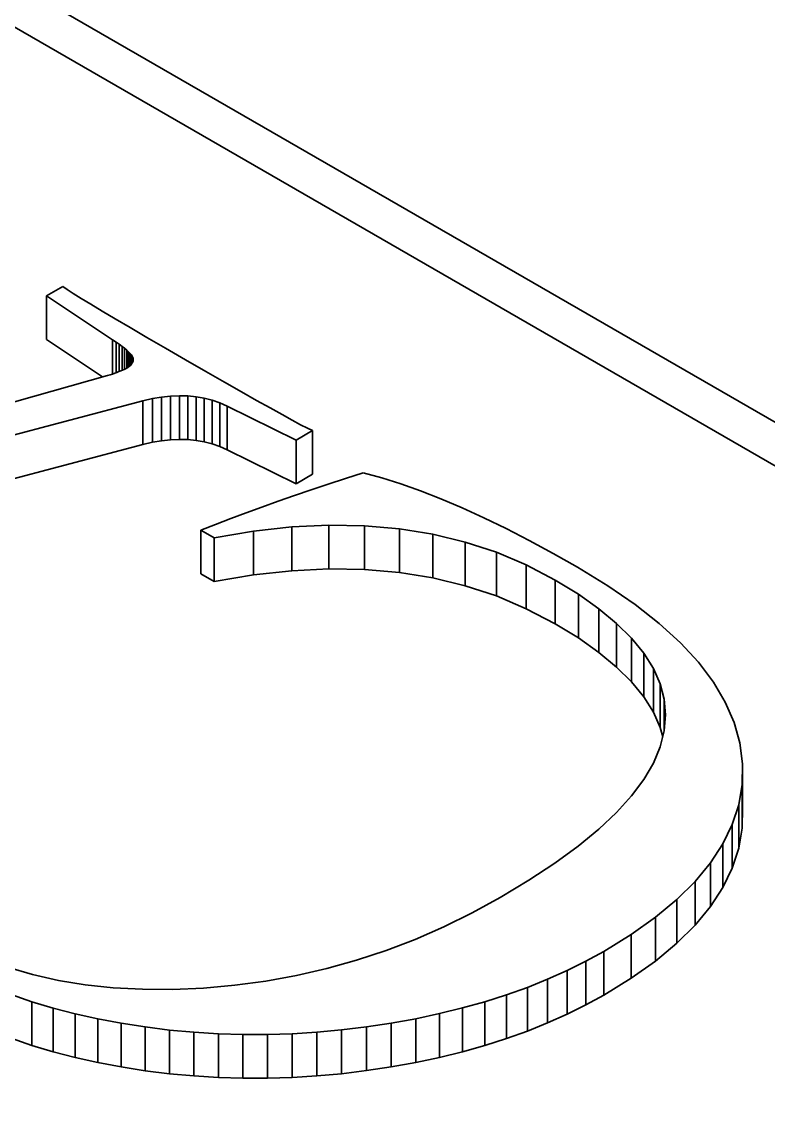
# Model space of a CAD drawing. Header units: millimetres. Extents: x -148 to 148, y -105 to 105.
# Drawn here: x 39.217 to 40.612, y 18.991 to 21.006 of the extents above; entities that cross this region are included whole.
import ezdxf

# ---------------------------------------------------------------- set-up
doc = ezdxf.new("R2010")
doc.units = ezdxf.units.MM
doc.layers.add('粗实线层', color=7, linetype='Continuous', lineweight=35)

msp = doc.modelspace()

# ---------------------------------------------------------------- linework, layer by layer
at = {"layer": '粗实线层', "color": 7, "lineweight": 35, "ltscale": 0.236784}
for p, q in [((34.4729, 23.8083), (42.6753, 19.0726)), ((34.4729, 23.7267), (42.6753, 18.991))]:
    msp.add_line(p, q, dxfattribs=at)
at = {"layer": '粗实线层', "color": 7, "lineweight": 35, "ltscale": 0.000875724}
for p, q in [((39.2636, 20.4927), (39.2939, 20.5102)), ((39.7604, 20.2409), (39.7301, 20.2234)), ((39.7604, 20.1593), (39.7301, 20.1417))]:
    msp.add_line(p, q, dxfattribs=at)
at = {"layer": '粗实线层', "color": 7, "lineweight": 35, "ltscale": 0.000244939}
msp.add_line((39.2939, 20.5102), (39.302, 20.5047), dxfattribs=at)
at = {"layer": '粗实线层', "color": 7, "lineweight": 35, "ltscale": 0.002041}
for p, q in [((39.2636, 20.4111), (39.2636, 20.4927)), ((39.4437, 20.2151), (39.4437, 20.2967)), ((39.4614, 20.2191), (39.4614, 20.3008)), ((39.4786, 20.222), (39.4786, 20.3037)), ((39.4953, 20.2239), (39.4953, 20.3055)), ((39.5117, 20.2245), (39.5117, 20.3062)), ((39.5277, 20.2241), (39.5277, 20.3058)), ((39.5432, 20.2226), (39.5432, 20.3042)), ((39.5583, 20.2199), (39.5583, 20.3016)), ((39.573, 20.2161), (39.573, 20.2978)), ((39.5873, 20.2112), (39.5873, 20.2929)), ((39.6011, 20.2052), (39.6011, 20.2869)), ((39.7604, 20.1593), (39.7604, 20.2409)), ((39.7301, 20.1417), (39.7301, 20.2234)), ((39.5518, 19.9731), (39.5518, 20.0548)), ((39.6501, 19.9713), (39.6501, 20.053)), ((39.7215, 19.9792), (39.7215, 20.0609)), ((39.8577, 19.9815), (39.8577, 20.0631)), ((39.9226, 19.9759), (39.9226, 20.0575)), ((39.9852, 19.9657), (39.9852, 20.0474)), ((40.0456, 19.9511), (40.0456, 20.0327)), ((40.1598, 19.9082), (40.1598, 19.9899)), ((40.257, 19.8534), (40.257, 19.9351)), ((40.2952, 19.8264), (40.2952, 19.908)), ((40.3284, 19.7991), (40.3284, 19.8807)), ((40.3564, 19.7714), (40.3564, 19.853)), ((40.3793, 19.7434), (40.3793, 19.825)), ((40.3972, 19.715), (40.3972, 19.7966)), ((40.4099, 19.6863), (40.4099, 19.7679)), ((40.5635, 19.5368), (40.5635, 19.6185)), ((40.5628, 19.4982), (40.5628, 19.5798)), ((40.5446, 19.4232), (40.5446, 19.5048)), ((40.5271, 19.3869), (40.5271, 19.4685)), ((40.504, 19.3514), (40.504, 19.4331)), ((40.4753, 19.3167), (40.4753, 19.3984)), ((40.441, 19.2828), (40.441, 19.3645)), ((40.4012, 19.2497), (40.4012, 19.3314)), ((40.3557, 19.2174), (40.3557, 19.2991)), ((40.3047, 19.186), (40.3047, 19.2676)), ((40.271, 19.1675), (40.271, 19.2491)), ((40.236, 19.1501), (40.236, 19.2318)), ((40.1619, 19.1188), (40.1619, 19.2004)), ((40.1996, 19.1339), (40.1996, 19.2155)), ((40.1229, 19.1048), (40.1229, 19.1864)), ((39.2361, 19.0921), (39.2361, 19.1737)), ((39.2758, 19.0801), (39.2758, 19.1618)), ((40.0407, 19.0802), (40.0407, 19.1619)), ((39.3168, 19.0694), (39.3168, 19.151)), ((39.3591, 19.0599), (39.3591, 19.1416)), ((39.9532, 19.0602), (39.9532, 19.1418)), ((39.9976, 19.0696), (39.9976, 19.1513)), ((39.4027, 19.0517), (39.4027, 19.1333)), ((39.4475, 19.0447), (39.4475, 19.1264)), ((39.4931, 19.0391), (39.4931, 19.1207)), ((39.8147, 19.0391), (39.8147, 19.1208)), ((39.861, 19.0448), (39.861, 19.1264)), ((39.9074, 19.0518), (39.9074, 19.1335)), ((39.5387, 19.0348), (39.5387, 19.1165)), ((39.5845, 19.032), (39.5845, 19.1137)), ((39.6303, 19.0306), (39.6303, 19.1123)), ((39.6763, 19.0306), (39.6763, 19.1123)), ((39.7223, 19.032), (39.7223, 19.1137)), ((39.7684, 19.0349), (39.7684, 19.1165))]:
    msp.add_line(p, q, dxfattribs=at)
at = {"layer": '粗实线层', "color": 7, "lineweight": 35, "ltscale": 0.003703}
msp.add_line((39.3869, 20.4106), (39.2636, 20.4927), dxfattribs=at)
at = {"layer": '粗实线层', "color": 7, "lineweight": 35, "ltscale": 0.00033851}
msp.add_line((39.302, 20.5047), (39.3134, 20.4974), dxfattribs=at)
at = {"layer": '粗实线层', "color": 7, "lineweight": 35, "ltscale": 0.000432824}
msp.add_line((39.3134, 20.4974), (39.3281, 20.4882), dxfattribs=at)
at = {"layer": '粗实线层', "color": 7, "lineweight": 35, "ltscale": 0.000526915}
msp.add_line((39.3281, 20.4882), (39.3461, 20.4773), dxfattribs=at)
at = {"layer": '粗实线层', "color": 7, "lineweight": 35, "ltscale": 0.000620589}
msp.add_line((39.3461, 20.4773), (39.3674, 20.4645), dxfattribs=at)
at = {"layer": '粗实线层', "color": 7, "lineweight": 35, "ltscale": 0.00071513}
msp.add_line((39.3674, 20.4645), (39.392, 20.4499), dxfattribs=at)
at = {"layer": '粗实线层', "color": 7, "lineweight": 35, "ltscale": 0.000808968}
msp.add_line((39.392, 20.4499), (39.4199, 20.4335), dxfattribs=at)
at = {"layer": '粗实线层', "color": 7, "lineweight": 35, "ltscale": 0.000903202}
msp.add_line((39.4199, 20.4335), (39.4511, 20.4153), dxfattribs=at)
at = {"layer": '粗实线层', "color": 7, "lineweight": 35, "ltscale": 0.003147}
msp.add_line((39.3683, 20.3413), (39.2636, 20.4111), dxfattribs=at)
at = {"layer": '粗实线层', "color": 7, "lineweight": 35, "ltscale": 0.001593}
msp.add_line((39.3869, 20.3469), (39.3869, 20.4106), dxfattribs=at)
at = {"layer": '粗实线层', "color": 7, "lineweight": 35, "ltscale": 0.000194785}
msp.add_line((39.3934, 20.4063), (39.3869, 20.4106), dxfattribs=at)
at = {"layer": '粗实线层', "color": 7, "lineweight": 35, "ltscale": 0.000997579}
msp.add_line((39.4511, 20.4153), (39.4856, 20.3952), dxfattribs=at)
at = {"layer": '粗实线层', "color": 7, "lineweight": 35, "ltscale": 0.001429}
msp.add_line((39.3934, 20.3492), (39.3934, 20.4063), dxfattribs=at)
at = {"layer": '粗实线层', "color": 7, "lineweight": 35, "ltscale": 0.000179238}
msp.add_line((39.3993, 20.4023), (39.3934, 20.4063), dxfattribs=at)
at = {"layer": '粗实线层', "color": 7, "lineweight": 35, "ltscale": 0.001271}
msp.add_line((39.3993, 20.3514), (39.3993, 20.4023), dxfattribs=at)
at = {"layer": '粗实线层', "color": 7, "lineweight": 35, "ltscale": 0.000163902}
msp.add_line((39.4046, 20.3984), (39.3993, 20.4023), dxfattribs=at)
at = {"layer": '粗实线层', "color": 7, "lineweight": 35, "ltscale": 0.001119}
msp.add_line((39.4046, 20.3537), (39.4046, 20.3984), dxfattribs=at)
at = {"layer": '粗实线层', "color": 7, "lineweight": 35, "ltscale": 0.000148321}
msp.add_line((39.4093, 20.3948), (39.4046, 20.3984), dxfattribs=at)
at = {"layer": '粗实线层', "color": 7, "lineweight": 35, "ltscale": 0.000974274}
msp.add_line((39.4093, 20.3559), (39.4093, 20.3948), dxfattribs=at)
at = {"layer": '粗实线层', "color": 7, "lineweight": 35, "ltscale": 0.000132997}
msp.add_line((39.4134, 20.3914), (39.4093, 20.3948), dxfattribs=at)
at = {"layer": '粗实线层', "color": 7, "lineweight": 35, "ltscale": 0.000834656}
msp.add_line((39.4134, 20.358), (39.4134, 20.3914), dxfattribs=at)
at = {"layer": '粗实线层', "color": 7, "lineweight": 35, "ltscale": 0.00011773}
msp.add_line((39.4169, 20.3883), (39.4134, 20.3914), dxfattribs=at)
at = {"layer": '粗实线层', "color": 7, "lineweight": 35, "ltscale": 0.000699234}
msp.add_line((39.4169, 20.3603), (39.4169, 20.3883), dxfattribs=at)
at = {"layer": '粗实线层', "color": 7, "lineweight": 35, "ltscale": 0.000103046}
msp.add_line((39.4198, 20.3853), (39.4169, 20.3883), dxfattribs=at)
at = {"layer": '粗实线层', "color": 7, "lineweight": 35, "ltscale": 0.001091}
msp.add_line((39.4856, 20.3952), (39.5234, 20.3734), dxfattribs=at)
at = {"layer": '粗实线层', "color": 7, "lineweight": 35, "ltscale": 0.00056839}
msp.add_line((39.4198, 20.3626), (39.4198, 20.3853), dxfattribs=at)
at = {"layer": '粗实线层', "color": 7, "lineweight": 35, "ltscale": 8.91375e-05}
msp.add_line((39.422, 20.3826), (39.4198, 20.3853), dxfattribs=at)
at = {"layer": '粗实线层', "color": 7, "lineweight": 35, "ltscale": 0.000441742}
msp.add_line((39.422, 20.3649), (39.422, 20.3826), dxfattribs=at)
at = {"layer": '粗实线层', "color": 7, "lineweight": 35, "ltscale": 7.56475e-05}
msp.add_line((39.4237, 20.38), (39.422, 20.3826), dxfattribs=at)
at = {"layer": '粗实线层', "color": 7, "lineweight": 35, "ltscale": 5.90391e-05}
msp.add_line((39.4225, 20.3654), (39.4238, 20.3674), dxfattribs=at)
at = {"layer": '粗实线层', "color": 7, "lineweight": 35, "ltscale": 0.000321579}
msp.add_line((39.4237, 20.3672), (39.4237, 20.38), dxfattribs=at)
at = {"layer": '粗实线层', "color": 7, "lineweight": 35, "ltscale": 6.34904e-05}
msp.add_line((39.4248, 20.3777), (39.4237, 20.38), dxfattribs=at)
at = {"layer": '粗实线层', "color": 7, "lineweight": 35, "ltscale": 5.54511e-05}
msp.add_line((39.4238, 20.3674), (39.4248, 20.3694), dxfattribs=at)
at = {"layer": '粗实线层', "color": 7, "lineweight": 35, "ltscale": 0.000209808}
msp.add_line((39.4248, 20.3694), (39.4248, 20.3777), dxfattribs=at)
at = {"layer": '粗实线层', "color": 7, "lineweight": 35, "ltscale": 5.59774e-05}
msp.add_line((39.4254, 20.3756), (39.4248, 20.3777), dxfattribs=at)
at = {"layer": '粗实线层', "color": 7, "lineweight": 35, "ltscale": 5.26622e-05}
msp.add_line((39.4248, 20.3694), (39.4254, 20.3714), dxfattribs=at)
at = {"layer": '粗实线层', "color": 7, "lineweight": 35, "ltscale": 5.32215e-05}
msp.add_line((39.4255, 20.3735), (39.4254, 20.3756), dxfattribs=at)
at = {"layer": '粗实线层', "color": 7, "lineweight": 35, "ltscale": 5.20814e-05}
msp.add_line((39.4254, 20.3714), (39.4255, 20.3735), dxfattribs=at)
at = {"layer": '粗实线层', "color": 7, "lineweight": 35, "ltscale": 0.001093}
msp.add_line((39.5234, 20.3734), (39.5613, 20.3516), dxfattribs=at)
at = {"layer": '粗实线层', "color": 7, "lineweight": 35, "ltscale": 0.000119305}
msp.add_line((39.3822, 20.3453), (39.3867, 20.3468), dxfattribs=at)
at = {"layer": '粗实线层', "color": 7, "lineweight": 35, "ltscale": 0.000113039}
msp.add_line((39.3867, 20.3468), (39.391, 20.3483), dxfattribs=at)
at = {"layer": '粗实线层', "color": 7, "lineweight": 35, "ltscale": 0.000106312}
msp.add_line((39.391, 20.3483), (39.395, 20.3498), dxfattribs=at)
at = {"layer": '粗实线层', "color": 7, "lineweight": 35, "ltscale": 0.000100103}
msp.add_line((39.395, 20.3498), (39.3987, 20.3512), dxfattribs=at)
at = {"layer": '粗实线层', "color": 7, "lineweight": 35, "ltscale": 9.35791e-05}
msp.add_line((39.3987, 20.3512), (39.4022, 20.3526), dxfattribs=at)
at = {"layer": '粗实线层', "color": 7, "lineweight": 35, "ltscale": 8.73066e-05}
msp.add_line((39.4022, 20.3526), (39.4054, 20.354), dxfattribs=at)
at = {"layer": '粗实线层', "color": 7, "lineweight": 35, "ltscale": 8.12351e-05}
msp.add_line((39.4054, 20.354), (39.4083, 20.3554), dxfattribs=at)
at = {"layer": '粗实线层', "color": 7, "lineweight": 35, "ltscale": 7.47223e-05}
msp.add_line((39.4083, 20.3554), (39.411, 20.3567), dxfattribs=at)
at = {"layer": '粗实线层', "color": 7, "lineweight": 35, "ltscale": 6.88053e-05}
msp.add_line((39.411, 20.3567), (39.4134, 20.358), dxfattribs=at)
at = {"layer": '粗实线层', "color": 7, "lineweight": 35, "ltscale": 8.36211e-05}
msp.add_line((39.4134, 20.358), (39.4162, 20.3598), dxfattribs=at)
at = {"layer": '粗实线层', "color": 7, "lineweight": 35, "ltscale": 7.66792e-05}
msp.add_line((39.4162, 20.3598), (39.4187, 20.3616), dxfattribs=at)
at = {"layer": '粗实线层', "color": 7, "lineweight": 35, "ltscale": 6.99797e-05}
msp.add_line((39.4187, 20.3616), (39.4208, 20.3635), dxfattribs=at)
at = {"layer": '粗实线层', "color": 7, "lineweight": 35, "ltscale": 6.37705e-05}
msp.add_line((39.4208, 20.3635), (39.4225, 20.3654), dxfattribs=at)
at = {"layer": '粗实线层', "color": 7, "lineweight": 35, "ltscale": 0.001001}
msp.add_line((39.5613, 20.3516), (39.596, 20.3316), dxfattribs=at)
at = {"layer": '粗实线层', "color": 7, "lineweight": 35, "ltscale": 0.015365}
msp.add_line((38.7857, 20.1774), (39.3774, 20.3438), dxfattribs=at)
at = {"layer": '粗实线层', "color": 7, "lineweight": 35, "ltscale": 0.000125709}
msp.add_line((39.3774, 20.3438), (39.3822, 20.3453), dxfattribs=at)
at = {"layer": '粗实线层', "color": 7, "lineweight": 35, "ltscale": 0.0009086}
msp.add_line((39.596, 20.3316), (39.6276, 20.3136), dxfattribs=at)
at = {"layer": '粗实线层', "color": 7, "lineweight": 35, "ltscale": 0.000816907}
msp.add_line((39.6276, 20.3136), (39.656, 20.2975), dxfattribs=at)
at = {"layer": '粗实线层', "color": 7, "lineweight": 35, "ltscale": 0.040607}
for p, q in [((39.4437, 20.2967), (37.8736, 19.8807)), ((39.4437, 20.2151), (37.8736, 19.7991))]:
    msp.add_line(p, q, dxfattribs=at)
at = {"layer": '粗实线层', "color": 7, "lineweight": 35, "ltscale": 0.000452046}
for p, q in [((39.4614, 20.3008), (39.4437, 20.2967)), ((39.4614, 20.2191), (39.4437, 20.2151))]:
    msp.add_line(p, q, dxfattribs=at)
at = {"layer": '粗实线层', "color": 7, "lineweight": 35, "ltscale": 0.000436047}
for p, q in [((39.4786, 20.3037), (39.4614, 20.3008)), ((39.4786, 20.222), (39.4614, 20.2191))]:
    msp.add_line(p, q, dxfattribs=at)
at = {"layer": '粗实线层', "color": 7, "lineweight": 35, "ltscale": 0.000422065}
for p, q in [((39.4953, 20.3055), (39.4786, 20.3037)), ((39.4953, 20.2239), (39.4786, 20.222))]:
    msp.add_line(p, q, dxfattribs=at)
at = {"layer": '粗实线层', "color": 7, "lineweight": 35, "ltscale": 0.000409296}
for p, q in [((39.5117, 20.3062), (39.4953, 20.3055)), ((39.5117, 20.2245), (39.4953, 20.2239))]:
    msp.add_line(p, q, dxfattribs=at)
at = {"layer": '粗实线层', "color": 7, "lineweight": 35, "ltscale": 0.000398779}
for p, q in [((39.5277, 20.3058), (39.5117, 20.3062)), ((39.5277, 20.2241), (39.5117, 20.2245))]:
    msp.add_line(p, q, dxfattribs=at)
at = {"layer": '粗实线层', "color": 7, "lineweight": 35, "ltscale": 0.000390243}
for p, q in [((39.5432, 20.3042), (39.5277, 20.3058)), ((39.5432, 20.2226), (39.5277, 20.2241))]:
    msp.add_line(p, q, dxfattribs=at)
at = {"layer": '粗实线层', "color": 7, "lineweight": 35, "ltscale": 0.000383886}
for p, q in [((39.5583, 20.3016), (39.5432, 20.3042)), ((39.5583, 20.2199), (39.5432, 20.2226))]:
    msp.add_line(p, q, dxfattribs=at)
at = {"layer": '粗实线层', "color": 7, "lineweight": 35, "ltscale": 0.000379247}
for p, q in [((39.573, 20.2978), (39.5583, 20.3016)), ((39.573, 20.2161), (39.5583, 20.2199))]:
    msp.add_line(p, q, dxfattribs=at)
at = {"layer": '粗实线层', "color": 7, "lineweight": 35, "ltscale": 0.000377469}
for p, q in [((39.5873, 20.2929), (39.573, 20.2978)), ((39.5873, 20.2112), (39.573, 20.2161))]:
    msp.add_line(p, q, dxfattribs=at)
at = {"layer": '粗实线层', "color": 7, "lineweight": 35, "ltscale": 0.000377578}
for p, q in [((39.6011, 20.2869), (39.5873, 20.2929)), ((39.6011, 20.2052), (39.5873, 20.2112))]:
    msp.add_line(p, q, dxfattribs=at)
at = {"layer": '粗实线层', "color": 7, "lineweight": 35, "ltscale": 0.003593}
for p, q in [((39.7301, 20.2234), (39.6011, 20.2869)), ((39.7301, 20.1417), (39.6011, 20.2052))]:
    msp.add_line(p, q, dxfattribs=at)
at = {"layer": '粗实线层', "color": 7, "lineweight": 35, "ltscale": 0.000724848}
msp.add_line((39.656, 20.2975), (39.6813, 20.2833), dxfattribs=at)
at = {"layer": '粗实线层', "color": 7, "lineweight": 35, "ltscale": 0.000632842}
msp.add_line((39.6813, 20.2833), (39.7034, 20.271), dxfattribs=at)
at = {"layer": '粗实线层', "color": 7, "lineweight": 35, "ltscale": 0.000541001}
msp.add_line((39.7034, 20.271), (39.7224, 20.2606), dxfattribs=at)
at = {"layer": '粗实线层', "color": 7, "lineweight": 35, "ltscale": 0.000449193}
msp.add_line((39.7224, 20.2606), (39.7382, 20.2521), dxfattribs=at)
at = {"layer": '粗实线层', "color": 7, "lineweight": 35, "ltscale": 0.000357102}
msp.add_line((39.7382, 20.2521), (39.7509, 20.2456), dxfattribs=at)
at = {"layer": '粗实线层', "color": 7, "lineweight": 35, "ltscale": 0.00026546}
msp.add_line((39.7509, 20.2456), (39.7604, 20.2409), dxfattribs=at)
at = {"layer": '粗实线层', "color": 7, "lineweight": 35, "ltscale": 0.000853484}
msp.add_line((39.7897, 20.141), (39.8222, 20.1515), dxfattribs=at)
at = {"layer": '粗实线层', "color": 7, "lineweight": 35, "ltscale": 0.000867902}
msp.add_line((39.8222, 20.1515), (39.8552, 20.1621), dxfattribs=at)
at = {"layer": '粗实线层', "color": 7, "lineweight": 35, "ltscale": 0.0008914}
msp.add_line((39.8552, 20.1621), (39.8896, 20.1526), dxfattribs=at)
at = {"layer": '粗实线层', "color": 7, "lineweight": 35, "ltscale": 0.000934162}
msp.add_line((39.8896, 20.1526), (39.9252, 20.1414), dxfattribs=at)
at = {"layer": '粗实线层', "color": 7, "lineweight": 35, "ltscale": 0.000825378}
msp.add_line((39.7266, 20.1197), (39.7578, 20.1303), dxfattribs=at)
at = {"layer": '粗实线层', "color": 7, "lineweight": 35, "ltscale": 0.000839594}
msp.add_line((39.7578, 20.1303), (39.7897, 20.141), dxfattribs=at)
at = {"layer": '粗实线层', "color": 7, "lineweight": 35, "ltscale": 0.000978255}
msp.add_line((39.9252, 20.1414), (39.9621, 20.1283), dxfattribs=at)
at = {"layer": '粗实线层', "color": 7, "lineweight": 35, "ltscale": 0.001024}
msp.add_line((39.9621, 20.1283), (40.0003, 20.1134), dxfattribs=at)
at = {"layer": '粗实线层', "color": 7, "lineweight": 35, "ltscale": 0.000797809}
msp.add_line((39.6659, 20.0982), (39.696, 20.109), dxfattribs=at)
at = {"layer": '粗实线层', "color": 7, "lineweight": 35, "ltscale": 0.000811452}
msp.add_line((39.696, 20.109), (39.7266, 20.1197), dxfattribs=at)
at = {"layer": '粗实线层', "color": 7, "lineweight": 35, "ltscale": 0.00107}
msp.add_line((40.0003, 20.1134), (40.0397, 20.0966), dxfattribs=at)
at = {"layer": '粗实线层', "color": 7, "lineweight": 35, "ltscale": 0.000769815}
msp.add_line((39.6077, 20.0766), (39.6365, 20.0874), dxfattribs=at)
at = {"layer": '粗实线层', "color": 7, "lineweight": 35, "ltscale": 0.000783364}
msp.add_line((39.6365, 20.0874), (39.6659, 20.0982), dxfattribs=at)
at = {"layer": '粗实线层', "color": 7, "lineweight": 35, "ltscale": 0.001116}
msp.add_line((40.0397, 20.0966), (40.0803, 20.0781), dxfattribs=at)
at = {"layer": '粗实线层', "color": 7, "lineweight": 35, "ltscale": 0.000742166}
msp.add_line((39.5518, 20.0548), (39.5794, 20.0657), dxfattribs=at)
at = {"layer": '粗实线层', "color": 7, "lineweight": 35, "ltscale": 0.000756455}
msp.add_line((39.5794, 20.0657), (39.6077, 20.0766), dxfattribs=at)
at = {"layer": '粗实线层', "color": 7, "lineweight": 35, "ltscale": 0.001164}
for p, q in [((40.0803, 20.0781), (40.1222, 20.0578)), ((39.9532, 19.1418), (39.9074, 19.1335)), ((39.9532, 19.0602), (39.9074, 19.0518))]:
    msp.add_line(p, q, dxfattribs=at)
at = {"layer": '粗实线层', "color": 7, "lineweight": 35, "ltscale": 0.0007113}
msp.add_line((39.5765, 20.0406), (39.5518, 20.0548), dxfattribs=at)
at = {"layer": '粗实线层', "color": 7, "lineweight": 35, "ltscale": 0.001867}
for p, q in [((39.6501, 20.053), (39.5765, 20.0406)), ((39.6501, 19.9713), (39.5765, 19.9589))]:
    msp.add_line(p, q, dxfattribs=at)
at = {"layer": '粗实线层', "color": 7, "lineweight": 35, "ltscale": 0.001796}
for p, q in [((39.7215, 20.0609), (39.6501, 20.053)), ((39.7215, 19.9792), (39.6501, 19.9713))]:
    msp.add_line(p, q, dxfattribs=at)
at = {"layer": '粗实线层', "color": 7, "lineweight": 35, "ltscale": 0.001732}
for p, q in [((39.7907, 20.0643), (39.7215, 20.0609)), ((39.7907, 19.9826), (39.7215, 19.9792))]:
    msp.add_line(p, q, dxfattribs=at)
at = {"layer": '粗实线层', "color": 7, "lineweight": 35, "ltscale": 0.002042}
for p, q in [((39.7907, 19.9826), (39.7907, 20.0643)), ((39.5765, 19.9589), (39.5765, 20.0406)), ((40.1038, 19.9319), (40.1038, 20.0136)), ((40.2136, 19.8801), (40.2136, 19.9617)), ((40.5565, 19.4603), (40.5565, 19.5419)), ((40.0824, 19.0919), (40.0824, 19.1736))]:
    msp.add_line(p, q, dxfattribs=at)
at = {"layer": '粗实线层', "color": 7, "lineweight": 35, "ltscale": 0.001676}
for p, q in [((39.8577, 20.0631), (39.7907, 20.0643)), ((39.8577, 19.9815), (39.7907, 19.9826))]:
    msp.add_line(p, q, dxfattribs=at)
at = {"layer": '粗实线层', "color": 7, "lineweight": 35, "ltscale": 0.001627}
for p, q in [((39.9226, 20.0575), (39.8577, 20.0631)), ((39.9226, 19.9759), (39.8577, 19.9815))]:
    msp.add_line(p, q, dxfattribs=at)
at = {"layer": '粗实线层', "color": 7, "lineweight": 35, "ltscale": 0.001586}
for p, q in [((39.9852, 20.0474), (39.9226, 20.0575)), ((39.9852, 19.9657), (39.9226, 19.9759))]:
    msp.add_line(p, q, dxfattribs=at)
at = {"layer": '粗实线层', "color": 7, "lineweight": 35, "ltscale": 0.001554}
for p, q in [((40.0456, 20.0327), (39.9852, 20.0474)), ((40.0456, 19.9511), (39.9852, 19.9657))]:
    msp.add_line(p, q, dxfattribs=at)
at = {"layer": '粗实线层', "color": 7, "lineweight": 35, "ltscale": 0.001213}
msp.add_line((40.1222, 20.0578), (40.1653, 20.0356), dxfattribs=at)
at = {"layer": '粗实线层', "color": 7, "lineweight": 35, "ltscale": 0.001532}
msp.add_line((40.1038, 20.0136), (40.0456, 20.0327), dxfattribs=at)
at = {"layer": '粗实线层', "color": 7, "lineweight": 35, "ltscale": 0.001262}
msp.add_line((40.1653, 20.0356), (40.2097, 20.0116), dxfattribs=at)
at = {"layer": '粗实线层', "color": 7, "lineweight": 35, "ltscale": 0.00152}
for p, q in [((40.1598, 19.9899), (40.1038, 20.0136)), ((40.1598, 19.9082), (40.1038, 19.9319))]:
    msp.add_line(p, q, dxfattribs=at)
at = {"layer": '粗实线层', "color": 7, "lineweight": 35, "ltscale": 0.001311}
msp.add_line((40.2097, 20.0116), (40.2554, 19.9858), dxfattribs=at)
at = {"layer": '粗实线层', "color": 7, "lineweight": 35, "ltscale": 0.001519}
for p, q in [((40.2136, 19.9617), (40.1598, 19.9899)), ((40.2136, 19.8801), (40.1598, 19.9082))]:
    msp.add_line(p, q, dxfattribs=at)
at = {"layer": '粗实线层', "color": 7, "lineweight": 35, "ltscale": 0.00166}
msp.add_line((40.2554, 19.9858), (40.312, 19.9512), dxfattribs=at)
at = {"layer": '粗实线层', "color": 7, "lineweight": 35, "ltscale": 0.000711491}
msp.add_line((39.5765, 19.9589), (39.5518, 19.9731), dxfattribs=at)
at = {"layer": '粗实线层', "color": 7, "lineweight": 35, "ltscale": 0.001533}
msp.add_line((40.1038, 19.9319), (40.0456, 19.9511), dxfattribs=at)
at = {"layer": '粗实线层', "color": 7, "lineweight": 35, "ltscale": 0.001272}
for p, q in [((40.257, 19.9351), (40.2136, 19.9617)), ((40.257, 19.8534), (40.2136, 19.8801))]:
    msp.add_line(p, q, dxfattribs=at)
at = {"layer": '粗实线层', "color": 7, "lineweight": 35, "ltscale": 0.001546}
msp.add_line((40.312, 19.9512), (40.3629, 19.9161), dxfattribs=at)
at = {"layer": '粗实线层', "color": 7, "lineweight": 35, "ltscale": 0.00117}
for p, q in [((40.2952, 19.908), (40.257, 19.9351)), ((40.2952, 19.8264), (40.257, 19.8534))]:
    msp.add_line(p, q, dxfattribs=at)
at = {"layer": '粗实线层', "color": 7, "lineweight": 35, "ltscale": 0.001074}
for p, q in [((40.3284, 19.8807), (40.2952, 19.908)), ((40.3284, 19.7991), (40.2952, 19.8264))]:
    msp.add_line(p, q, dxfattribs=at)
at = {"layer": '粗实线层', "color": 7, "lineweight": 35, "ltscale": 0.001437}
msp.add_line((40.3629, 19.9161), (40.4081, 19.8806), dxfattribs=at)
at = {"layer": '粗实线层', "color": 7, "lineweight": 35, "ltscale": 0.00098484}
for p, q in [((40.3564, 19.853), (40.3284, 19.8807)), ((40.3564, 19.7714), (40.3284, 19.7991))]:
    msp.add_line(p, q, dxfattribs=at)
at = {"layer": '粗实线层', "color": 7, "lineweight": 35, "ltscale": 0.001335}
msp.add_line((40.4081, 19.8806), (40.4476, 19.8445), dxfattribs=at)
at = {"layer": '粗实线层', "color": 7, "lineweight": 35, "ltscale": 0.000905129}
for p, q in [((40.3793, 19.825), (40.3564, 19.853)), ((40.3793, 19.7434), (40.3564, 19.7714))]:
    msp.add_line(p, q, dxfattribs=at)
at = {"layer": '粗实线层', "color": 7, "lineweight": 35, "ltscale": 0.001242}
for p, q in [((40.4476, 19.8445), (40.4812, 19.808)), ((39.2372, 19.2245), (39.2856, 19.2135))]:
    msp.add_line(p, q, dxfattribs=at)
at = {"layer": '粗实线层', "color": 7, "lineweight": 35, "ltscale": 0.00083771}
for p, q in [((40.3972, 19.7966), (40.3793, 19.825)), ((40.3972, 19.715), (40.3793, 19.7434))]:
    msp.add_line(p, q, dxfattribs=at)
at = {"layer": '粗实线层', "color": 7, "lineweight": 35, "ltscale": 0.001159}
msp.add_line((40.4812, 19.808), (40.5092, 19.7711), dxfattribs=at)
at = {"layer": '粗实线层', "color": 7, "lineweight": 35, "ltscale": 0.000785067}
for p, q in [((40.4099, 19.7679), (40.3972, 19.7966)), ((40.4099, 19.6863), (40.3972, 19.715))]:
    msp.add_line(p, q, dxfattribs=at)
at = {"layer": '粗实线层', "color": 7, "lineweight": 35, "ltscale": 0.000750576}
msp.add_line((40.4175, 19.7389), (40.4099, 19.7679), dxfattribs=at)
at = {"layer": '粗实线层', "color": 7, "lineweight": 35, "ltscale": 0.001088}
msp.add_line((40.5092, 19.7711), (40.5314, 19.7336), dxfattribs=at)
at = {"layer": '粗实线层', "color": 7, "lineweight": 35, "ltscale": 0.001466}
msp.add_line((40.4175, 19.6803), (40.4175, 19.7389), dxfattribs=at)
at = {"layer": '粗实线层', "color": 7, "lineweight": 35, "ltscale": 0.000737435}
msp.add_line((40.4201, 19.7095), (40.4175, 19.7389), dxfattribs=at)
at = {"layer": '粗实线层', "color": 7, "lineweight": 35, "ltscale": 0.001033}
msp.add_line((40.5314, 19.7336), (40.5478, 19.6957), dxfattribs=at)
at = {"layer": '粗实线层', "color": 7, "lineweight": 35, "ltscale": 0.000745514}
msp.add_line((40.4175, 19.6798), (40.4201, 19.7095), dxfattribs=at)
at = {"layer": '粗实线层', "color": 7, "lineweight": 35, "ltscale": 0.000461059}
msp.add_line((40.4146, 19.6685), (40.4099, 19.6863), dxfattribs=at)
at = {"layer": '粗实线层', "color": 7, "lineweight": 35, "ltscale": 0.000996069}
msp.add_line((40.5478, 19.6957), (40.5586, 19.6573), dxfattribs=at)
at = {"layer": '粗实线层', "color": 7, "lineweight": 35, "ltscale": 0.000774402}
msp.add_line((40.4098, 19.6498), (40.4175, 19.6798), dxfattribs=at)
at = {"layer": '粗实线层', "color": 7, "lineweight": 35, "ltscale": 0.00082143}
msp.add_line((40.3971, 19.6195), (40.4098, 19.6498), dxfattribs=at)
at = {"layer": '粗实线层', "color": 7, "lineweight": 35, "ltscale": 0.000979103}
msp.add_line((40.5586, 19.6573), (40.5635, 19.6185), dxfattribs=at)
at = {"layer": '粗实线层', "color": 7, "lineweight": 35, "ltscale": 0.000884285}
msp.add_line((40.3792, 19.589), (40.3971, 19.6195), dxfattribs=at)
at = {"layer": '粗实线层', "color": 7, "lineweight": 35, "ltscale": 0.000967573}
msp.add_line((40.5635, 19.6185), (40.5628, 19.5798), dxfattribs=at)
at = {"layer": '粗实线层', "color": 7, "lineweight": 35, "ltscale": 0.000959704}
msp.add_line((40.3562, 19.5582), (40.3792, 19.589), dxfattribs=at)
at = {"layer": '粗实线层', "color": 7, "lineweight": 35, "ltscale": 0.000959826}
msp.add_line((40.5628, 19.5798), (40.5565, 19.5419), dxfattribs=at)
at = {"layer": '粗实线层', "color": 7, "lineweight": 35, "ltscale": 0.001046}
msp.add_line((40.3281, 19.5272), (40.3562, 19.5582), dxfattribs=at)
at = {"layer": '粗实线层', "color": 7, "lineweight": 35, "ltscale": 0.000973919}
msp.add_line((40.5565, 19.5419), (40.5446, 19.5048), dxfattribs=at)
at = {"layer": '粗实线层', "color": 7, "lineweight": 35, "ltscale": 0.00114}
msp.add_line((40.295, 19.4959), (40.3281, 19.5272), dxfattribs=at)
at = {"layer": '粗实线层', "color": 7, "lineweight": 35, "ltscale": 0.000967192}
msp.add_line((40.5635, 19.5368), (40.5628, 19.4982), dxfattribs=at)
at = {"layer": '粗实线层', "color": 7, "lineweight": 35, "ltscale": 0.001007}
for p, q in [((40.5446, 19.5048), (40.5271, 19.4685)), ((40.5446, 19.4232), (40.5271, 19.3869))]:
    msp.add_line(p, q, dxfattribs=at)
at = {"layer": '粗实线层', "color": 7, "lineweight": 35, "ltscale": 0.00124}
msp.add_line((40.2567, 19.4644), (40.295, 19.4959), dxfattribs=at)
at = {"layer": '粗实线层', "color": 7, "lineweight": 35, "ltscale": 0.000960579}
msp.add_line((40.5628, 19.4982), (40.5565, 19.4603), dxfattribs=at)
at = {"layer": '粗实线层', "color": 7, "lineweight": 35, "ltscale": 0.001344}
msp.add_line((40.2133, 19.4326), (40.2567, 19.4644), dxfattribs=at)
at = {"layer": '粗实线层', "color": 7, "lineweight": 35, "ltscale": 0.001058}
for p, q in [((40.5271, 19.4685), (40.504, 19.4331)), ((40.5271, 19.3869), (40.504, 19.3514))]:
    msp.add_line(p, q, dxfattribs=at)
at = {"layer": '粗实线层', "color": 7, "lineweight": 35, "ltscale": 0.000973555}
msp.add_line((40.5565, 19.4603), (40.5446, 19.4232), dxfattribs=at)
at = {"layer": '粗实线层', "color": 7, "lineweight": 35, "ltscale": 0.001453}
for p, q in [((40.1648, 19.4006), (40.2133, 19.4326)), ((39.6731, 19.2121), (39.7303, 19.2224))]:
    msp.add_line(p, q, dxfattribs=at)
at = {"layer": '粗实线层', "color": 7, "lineweight": 35, "ltscale": 0.001125}
for p, q in [((40.504, 19.4331), (40.4753, 19.3984)), ((40.504, 19.3514), (40.4753, 19.3167))]:
    msp.add_line(p, q, dxfattribs=at)
at = {"layer": '粗实线层', "color": 7, "lineweight": 35, "ltscale": 0.001564}
msp.add_line((40.1112, 19.3683), (40.1648, 19.4006), dxfattribs=at)
at = {"layer": '粗实线层', "color": 7, "lineweight": 35, "ltscale": 0.001205}
for p, q in [((40.4753, 19.3984), (40.441, 19.3645)), ((40.4753, 19.3167), (40.441, 19.2828))]:
    msp.add_line(p, q, dxfattribs=at)
at = {"layer": '粗实线层', "color": 7, "lineweight": 35, "ltscale": 0.001491}
msp.add_line((40.0589, 19.3396), (40.1112, 19.3683), dxfattribs=at)
at = {"layer": '粗实线层', "color": 7, "lineweight": 35, "ltscale": 0.001295}
for p, q in [((40.441, 19.3645), (40.4012, 19.3314)), ((40.441, 19.2828), (40.4012, 19.2497))]:
    msp.add_line(p, q, dxfattribs=at)
at = {"layer": '粗实线层', "color": 7, "lineweight": 35, "ltscale": 0.001477}
msp.add_line((40.0059, 19.3136), (40.0589, 19.3396), dxfattribs=at)
at = {"layer": '粗实线层', "color": 7, "lineweight": 35, "ltscale": 0.001394}
for p, q in [((40.4012, 19.3314), (40.3557, 19.2991)), ((40.4012, 19.2497), (40.3557, 19.2174))]:
    msp.add_line(p, q, dxfattribs=at)
at = {"layer": '粗实线层', "color": 7, "lineweight": 35, "ltscale": 0.001465}
msp.add_line((39.9522, 19.2901), (40.0059, 19.3136), dxfattribs=at)
at = {"layer": '粗实线层', "color": 7, "lineweight": 35, "ltscale": 0.001457}
msp.add_line((39.8978, 19.2693), (39.9522, 19.2901), dxfattribs=at)
at = {"layer": '粗实线层', "color": 7, "lineweight": 35, "ltscale": 0.0015}
for p, q in [((40.3557, 19.2991), (40.3047, 19.2676)), ((40.3557, 19.2174), (40.3047, 19.186))]:
    msp.add_line(p, q, dxfattribs=at)
at = {"layer": '粗实线层', "color": 7, "lineweight": 35, "ltscale": 0.001451}
msp.add_line((39.8427, 19.251), (39.8978, 19.2693), dxfattribs=at)
at = {"layer": '粗实线层', "color": 7, "lineweight": 35, "ltscale": 0.000960166}
msp.add_line((40.3047, 19.2676), (40.271, 19.2491), dxfattribs=at)
at = {"layer": '粗实线层', "color": 7, "lineweight": 35, "ltscale": 0.001449}
msp.add_line((39.7869, 19.2354), (39.8427, 19.251), dxfattribs=at)
at = {"layer": '粗实线层', "color": 7, "lineweight": 35, "ltscale": 0.000977024}
msp.add_line((40.271, 19.2491), (40.236, 19.2318), dxfattribs=at)
at = {"layer": '粗实线层', "color": 7, "lineweight": 35, "ltscale": 0.001212}
msp.add_line((39.1907, 19.2381), (39.2372, 19.2245), dxfattribs=at)
at = {"layer": '粗实线层', "color": 7, "lineweight": 35, "ltscale": 0.00145}
msp.add_line((39.7303, 19.2224), (39.7869, 19.2354), dxfattribs=at)
at = {"layer": '粗实线层', "color": 7, "lineweight": 35, "ltscale": 0.00099554}
for p, q in [((40.236, 19.2318), (40.1996, 19.2155)), ((40.236, 19.1501), (40.1996, 19.1339))]:
    msp.add_line(p, q, dxfattribs=at)
at = {"layer": '粗实线层', "color": 7, "lineweight": 35, "ltscale": 0.001276}
msp.add_line((39.2856, 19.2135), (39.336, 19.2053), dxfattribs=at)
at = {"layer": '粗实线层', "color": 7, "lineweight": 35, "ltscale": 0.001314}
msp.add_line((39.336, 19.2053), (39.3883, 19.1997), dxfattribs=at)
at = {"layer": '粗实线层', "color": 7, "lineweight": 35, "ltscale": 0.001357}
msp.add_line((39.3883, 19.1997), (39.4425, 19.1969), dxfattribs=at)
at = {"layer": '粗实线层', "color": 7, "lineweight": 35, "ltscale": 0.001452}
msp.add_line((39.4986, 19.1967), (39.5566, 19.1992), dxfattribs=at)
at = {"layer": '粗实线层', "color": 7, "lineweight": 35, "ltscale": 0.001471}
msp.add_line((39.5566, 19.1992), (39.6152, 19.2043), dxfattribs=at)
at = {"layer": '粗实线层', "color": 7, "lineweight": 35, "ltscale": 0.001461}
msp.add_line((39.6152, 19.2043), (39.6731, 19.2121), dxfattribs=at)
at = {"layer": '粗实线层', "color": 7, "lineweight": 35, "ltscale": 0.001037}
for p, q in [((40.1619, 19.2004), (40.1229, 19.1864)), ((39.2758, 19.1618), (39.2361, 19.1737)), ((40.1619, 19.1188), (40.1229, 19.1048)), ((39.2758, 19.0801), (39.2361, 19.0921))]:
    msp.add_line(p, q, dxfattribs=at)
at = {"layer": '粗实线层', "color": 7, "lineweight": 35, "ltscale": 0.001015}
for p, q in [((40.1996, 19.2155), (40.1619, 19.2004)), ((40.1996, 19.1339), (40.1619, 19.1188))]:
    msp.add_line(p, q, dxfattribs=at)
at = {"layer": '粗实线层', "color": 7, "lineweight": 35, "ltscale": 0.001016}
for p, q in [((39.2361, 19.1737), (39.1977, 19.1869)), ((39.2361, 19.0921), (39.1977, 19.1053))]:
    msp.add_line(p, q, dxfattribs=at)
at = {"layer": '粗实线层', "color": 7, "lineweight": 35, "ltscale": 0.001402}
msp.add_line((39.4425, 19.1969), (39.4986, 19.1967), dxfattribs=at)
at = {"layer": '粗实线层', "color": 7, "lineweight": 35, "ltscale": 0.00106}
for p, q in [((40.1229, 19.1864), (40.0824, 19.1736)), ((40.1229, 19.1048), (40.0824, 19.0919))]:
    msp.add_line(p, q, dxfattribs=at)
at = {"layer": '粗实线层', "color": 7, "lineweight": 35, "ltscale": 0.000959983}
msp.add_line((40.3047, 19.186), (40.271, 19.1675), dxfattribs=at)
at = {"layer": '粗实线层', "color": 7, "lineweight": 35, "ltscale": 0.001059}
for p, q in [((39.3168, 19.151), (39.2758, 19.1618)), ((39.3168, 19.0694), (39.2758, 19.0801))]:
    msp.add_line(p, q, dxfattribs=at)
at = {"layer": '粗实线层', "color": 7, "lineweight": 35, "ltscale": 0.00111}
for p, q in [((40.0407, 19.1619), (39.9976, 19.1513)), ((40.0407, 19.0802), (39.9976, 19.0696))]:
    msp.add_line(p, q, dxfattribs=at)
at = {"layer": '粗实线层', "color": 7, "lineweight": 35, "ltscale": 0.001084}
for p, q in [((40.0824, 19.1736), (40.0407, 19.1619)), ((39.3591, 19.1416), (39.3168, 19.151)), ((40.0824, 19.0919), (40.0407, 19.0802)), ((39.3591, 19.0599), (39.3168, 19.0694))]:
    msp.add_line(p, q, dxfattribs=at)
at = {"layer": '粗实线层', "color": 7, "lineweight": 35, "ltscale": 0.000977193}
msp.add_line((40.271, 19.1675), (40.236, 19.1501), dxfattribs=at)
at = {"layer": '粗实线层', "color": 7, "lineweight": 35, "ltscale": 0.001108}
for p, q in [((39.4027, 19.1333), (39.3591, 19.1416)), ((39.4027, 19.0517), (39.3591, 19.0599))]:
    msp.add_line(p, q, dxfattribs=at)
at = {"layer": '粗实线层', "color": 7, "lineweight": 35, "ltscale": 0.001136}
for p, q in [((39.9976, 19.1513), (39.9532, 19.1418)), ((39.9976, 19.0696), (39.9532, 19.0602))]:
    msp.add_line(p, q, dxfattribs=at)
at = {"layer": '粗实线层', "color": 7, "lineweight": 35, "ltscale": 0.001135}
for p, q in [((39.4475, 19.1264), (39.4027, 19.1333)), ((39.4475, 19.0447), (39.4027, 19.0517))]:
    msp.add_line(p, q, dxfattribs=at)
at = {"layer": '粗实线层', "color": 7, "lineweight": 35, "ltscale": 0.001147}
for p, q in [((39.4931, 19.1207), (39.4475, 19.1264)), ((39.6303, 19.1123), (39.5845, 19.1137)), ((39.4931, 19.0391), (39.4475, 19.0447)), ((39.6303, 19.0306), (39.5845, 19.032))]:
    msp.add_line(p, q, dxfattribs=at)
at = {"layer": '粗实线层', "color": 7, "lineweight": 35, "ltscale": 0.001146}
for p, q in [((39.5387, 19.1165), (39.4931, 19.1207)), ((39.5845, 19.1137), (39.5387, 19.1165)), ((39.5387, 19.0348), (39.4931, 19.0391)), ((39.5845, 19.032), (39.5387, 19.0348))]:
    msp.add_line(p, q, dxfattribs=at)
at = {"layer": '粗实线层', "color": 7, "lineweight": 35, "ltscale": 0.00116}
for p, q in [((39.8147, 19.1208), (39.7684, 19.1165)), ((39.8147, 19.0391), (39.7684, 19.0349))]:
    msp.add_line(p, q, dxfattribs=at)
at = {"layer": '粗实线层', "color": 7, "lineweight": 35, "ltscale": 0.001167}
for p, q in [((39.861, 19.1264), (39.8147, 19.1208)), ((39.861, 19.0448), (39.8147, 19.0391))]:
    msp.add_line(p, q, dxfattribs=at)
at = {"layer": '粗实线层', "color": 7, "lineweight": 35, "ltscale": 0.001173}
for p, q in [((39.9074, 19.1335), (39.861, 19.1264)), ((39.9074, 19.0518), (39.861, 19.0448))]:
    msp.add_line(p, q, dxfattribs=at)
at = {"layer": '粗实线层', "color": 7, "lineweight": 35, "ltscale": 0.001148}
for p, q in [((39.6763, 19.1123), (39.6303, 19.1123)), ((39.6763, 19.0306), (39.6303, 19.0306))]:
    msp.add_line(p, q, dxfattribs=at)
at = {"layer": '粗实线层', "color": 7, "lineweight": 35, "ltscale": 0.001151}
for p, q in [((39.7223, 19.1137), (39.6763, 19.1123)), ((39.7223, 19.032), (39.6763, 19.0306))]:
    msp.add_line(p, q, dxfattribs=at)
at = {"layer": '粗实线层', "color": 7, "lineweight": 35, "ltscale": 0.001155}
for p, q in [((39.7684, 19.1165), (39.7223, 19.1137)), ((39.7684, 19.0349), (39.7223, 19.032))]:
    msp.add_line(p, q, dxfattribs=at)

doc.saveas('drawing.dxf')
